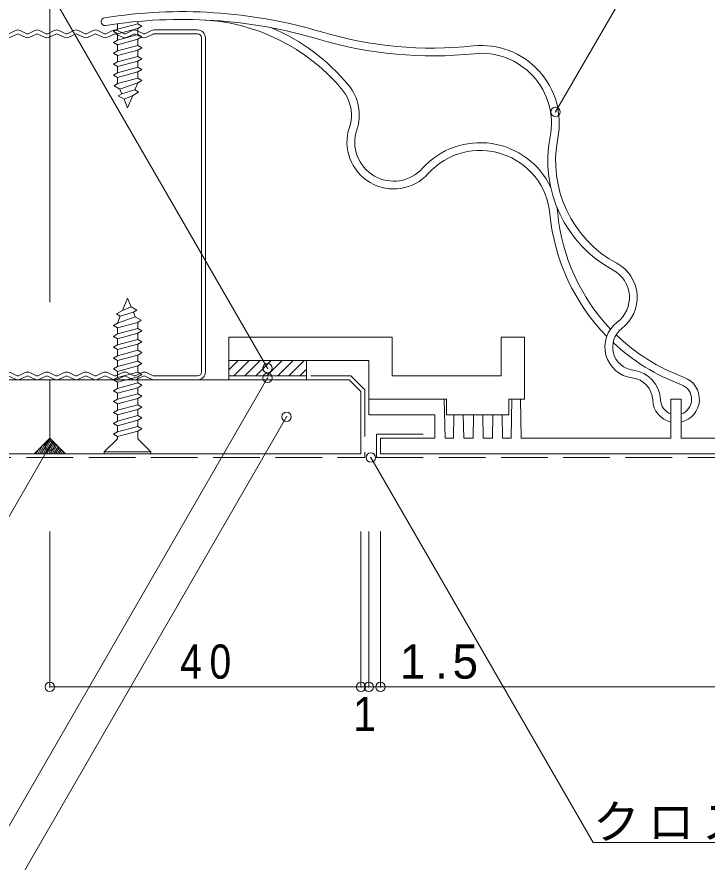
# Model space of a CAD drawing. Units: millimetres on the paper, enlarged 5 times, with parts at other scales. Extents: x -705 to 705, y -488 to 488.
# Drawn here: x -463.1 to -241.3, y -263.6 to 8.2 of the extents above; entities that cross this region are included whole.
import ezdxf
from ezdxf.enums import TextEntityAlignment as Align

# ---------------------------------------------------------------- set-up
doc = ezdxf.new("R2010")
doc.units = ezdxf.units.MM
doc.header["$LTSCALE"] = 5
doc.header["$PDMODE"] = 32
doc.header["$PDSIZE"] = 3
doc.linetypes.add('DASHED3', pattern=[4, 3, -1])
for name, color, linetype, lineweight in [('3-9_他製品', 7, 'Continuous', 9), ('4-0_ＫＢ製品', 2, 'Continuous', 9), ('4-1_躯体', 3, 'Continuous', 9), ('4-2_ハッチ', 7, 'Continuous', 9), ('4-3_寸法', 4, 'Continuous', 9), ('4-4_引出線字', 4, 'Continuous', 9), ('4-8_他製品', 7, 'Continuous', 9), ('4-9_他製品', 7, 'Continuous', 9)]:
    doc.layers.add(name, color=color, linetype=linetype, lineweight=lineweight)
doc.layers.add('4-5_文字', color=7, linetype='Continuous')
doc.layers.add('4-F_補助線', color=7, linetype='Continuous')
doc.styles.add('HGｺﾞｼｯｸM', font='')
doc.styles.get('HGｺﾞｼｯｸM').set_extended_font_data('HGｺﾞｼｯｸM')

# ---------------------------------------------------------------- blocks, each defined once
blk = doc.blocks.new('LGS45×40')
at = {"layer": '3-9_他製品'}
for p, q in [((-34.409, 37.676), (-25.046, 37.676)), ((-34.409, 36.842), (-25.046, 36.842)), ((-23.466, 36.123), (-24.902, 36.81)), ((-23.106, 36.875), (-24.543, 37.561)), ((-21.382, 37.561), (-22.819, 36.875)), ((-21.023, 36.81), (-22.459, 36.123)), ((-19.299, 36.123), (-20.735, 36.81)), ((-18.94, 36.875), (-20.376, 37.561)), ((-17.216, 37.561), (-18.652, 36.875)), ((-16.856, 36.81), (-18.293, 36.123)), ((-15.132, 36.123), (-16.569, 36.81)), ((-14.773, 36.875), (-16.209, 37.561)), ((-13.049, 37.561), (-14.485, 36.875)), ((-12.69, 36.81), (-14.126, 36.123)), ((-10.966, 36.123), (-12.402, 36.81)), ((-10.606, 36.875), (-12.043, 37.561)), ((-8.882, 37.561), (-10.319, 36.875)), ((-8.523, 36.81), (-9.959, 36.123)), ((-6.799, 36.123), (-8.235, 36.81)), ((-6.44, 36.875), (-7.876, 37.561)), ((-4.716, 37.561), (-6.152, 36.875)), ((-4.356, 36.81), (-5.793, 36.123)), ((-2.632, 36.123), (-4.069, 36.81)), ((-2.273, 36.875), (-3.709, 37.561)), ((-0.549, 37.561), (-1.985, 36.875)), ((-0.19, 36.81), (-1.626, 36.123)), ((1.534, 36.123), (0.098, 36.81)), ((1.894, 36.875), (0.457, 37.561)), ((3.618, 37.561), (2.181, 36.875)), ((3.977, 36.81), (2.541, 36.123)), ((5.701, 36.123), (4.265, 36.81)), ((6.06, 36.875), (4.624, 37.561)), ((7.784, 37.561), (6.348, 36.875)), ((8.144, 36.81), (6.707, 36.123)), ((9.868, 36.123), (8.431, 36.81)), ((10.227, 36.875), (8.791, 37.561)), ((11.951, 37.561), (10.515, 36.875)), ((12.31, 36.81), (10.874, 36.123)), ((14.034, 36.123), (12.598, 36.81)), ((14.394, 36.875), (12.957, 37.561)), ((16.118, 37.561), (14.681, 36.875)), ((16.477, 36.81), (15.041, 36.123)), ((18.201, 36.123), (16.765, 36.81)), ((18.56, 36.875), (17.124, 37.561)), ((20.284, 37.561), (18.848, 36.875)), ((20.644, 36.81), (19.207, 36.123)), ((20.787, 37.676), (28.924, 37.676)), ((20.787, 36.842), (28.924, 36.842)), ((-36.076, -35.658), (-36.076, 36.009)), ((-35.242, -35.658), (-35.242, 36.009)), ((29.758, 36.009), (29.758, -4.824)), ((30.591, 36.009), (30.591, -4.824)), ((27.258, -4.824), (27.258, 5.176)), ((28.091, -4.824), (28.091, 5.176)), ((28.924, 5.176), (28.091, 5.176)), ((28.924, 5.176), (28.924, -4.824)), ((28.924, -4.824), (29.758, -4.824)), ((29.841, -35.658), (29.841, -7.408)), ((30.591, -7.406), (30.591, -35.658)), ((-23.466, -35.772), (-24.902, -36.458)), ((-21.023, -36.458), (-22.459, -35.772)), ((-19.299, -35.772), (-20.735, -36.458)), ((-16.856, -36.458), (-18.293, -35.772)), ((-15.132, -35.772), (-16.569, -36.458)), ((-12.69, -36.458), (-14.126, -35.772)), ((-10.966, -35.772), (-12.402, -36.458)), ((-8.523, -36.458), (-9.959, -35.772)), ((-6.799, -35.772), (-8.235, -36.458)), ((-4.356, -36.458), (-5.793, -35.772)), ((-2.632, -35.772), (-4.069, -36.458)), ((-0.19, -36.458), (-1.626, -35.772)), ((1.534, -35.772), (0.098, -36.458)), ((3.977, -36.458), (2.541, -35.772)), ((5.701, -35.772), (4.265, -36.458)), ((8.144, -36.458), (6.707, -35.772)), ((9.868, -35.772), (8.431, -36.458)), ((12.31, -36.458), (10.874, -35.772)), ((14.034, -35.772), (12.598, -36.458)), ((16.477, -36.458), (15.041, -35.772)), ((18.201, -35.772), (16.765, -36.458)), ((20.644, -36.458), (19.207, -35.772)), ((-25.046, -36.491), (-34.409, -36.491)), ((-34.409, -37.324), (-25.046, -37.324)), ((-23.106, -36.524), (-24.543, -37.21)), ((-21.382, -37.21), (-22.819, -36.524)), ((-18.94, -36.524), (-20.376, -37.21)), ((-17.216, -37.21), (-18.652, -36.524)), ((-14.773, -36.524), (-16.209, -37.21)), ((-13.049, -37.21), (-14.485, -36.524)), ((-10.606, -36.524), (-12.043, -37.21)), ((-8.882, -37.21), (-10.319, -36.524)), ((-6.44, -36.524), (-7.876, -37.21)), ((-4.716, -37.21), (-6.152, -36.524)), ((-2.273, -36.524), (-3.709, -37.21)), ((-0.549, -37.21), (-1.985, -36.524)), ((1.894, -36.524), (0.457, -37.21)), ((3.618, -37.21), (2.181, -36.524)), ((6.06, -36.524), (4.624, -37.21)), ((7.784, -37.21), (6.348, -36.524)), ((10.227, -36.524), (8.791, -37.21)), ((11.951, -37.21), (10.515, -36.524)), ((14.394, -36.524), (12.957, -37.21)), ((16.118, -37.21), (14.681, -36.524)), ((18.56, -36.524), (17.124, -37.21)), ((20.284, -37.21), (18.848, -36.524)), ((29.008, -36.491), (20.787, -36.491)), ((20.787, -37.324), (28.924, -37.324))]:
    blk.add_line(p, q, dxfattribs=at)
for centre, radius, start, end in [((-34.409, 36.009), 1.667, 90, 180), ((-34.409, 36.009), 0.833, 90, 180), ((-25.046, 36.509), 1.167, 64.45042, 90), ((-25.046, 36.509), 0.333, 64.45042, 90), ((-22.963, 37.176), 0.333, 244.45042, 295.54958), ((-20.879, 36.509), 1.167, 64.45042, 115.54958), ((-20.879, 36.509), 0.333, 64.45042, 115.54958), ((-18.796, 37.176), 0.333, 244.45042, 295.54958), ((-16.713, 36.509), 1.167, 64.45042, 115.54958), ((-16.713, 36.509), 0.333, 64.45042, 115.54958), ((-14.629, 37.176), 0.333, 244.45042, 295.54958), ((-12.546, 36.509), 1.167, 64.45042, 115.54958), ((-12.546, 36.509), 0.333, 64.45042, 115.54958), ((-10.463, 37.176), 0.333, 244.45042, 295.54958), ((-8.379, 36.509), 1.167, 64.45042, 115.54958), ((-8.379, 36.509), 0.333, 64.45042, 115.54958), ((-6.296, 37.176), 0.333, 244.45042, 295.54958), ((-4.213, 36.509), 1.167, 64.45042, 115.54958), ((-4.213, 36.509), 0.333, 64.45042, 115.54958), ((-2.129, 37.176), 0.333, 244.45042, 295.54958), ((-0.046, 36.509), 1.167, 64.45042, 115.54958), ((-0.046, 36.509), 0.333, 64.45042, 115.54958), ((2.037, 37.176), 0.333, 244.45042, 295.54958), ((4.121, 36.509), 1.167, 64.45042, 115.54958), ((4.121, 36.509), 0.333, 64.45042, 115.54958), ((6.204, 37.176), 0.333, 244.45042, 295.54958), ((8.287, 36.509), 1.167, 64.45042, 115.54958), ((8.287, 36.509), 0.333, 64.45042, 115.54958), ((10.371, 37.176), 0.333, 244.45042, 295.54958), ((12.454, 36.509), 1.167, 64.45042, 115.54958), ((12.454, 36.509), 0.333, 64.45042, 115.54958), ((14.537, 37.176), 0.333, 244.45042, 295.54958), ((16.621, 36.509), 1.167, 64.45042, 115.54958), ((16.621, 36.509), 0.333, 64.45042, 115.54958), ((18.704, 37.176), 0.333, 244.45042, 295.54958), ((20.787, 36.509), 1.167, 90, 115.54958), ((20.787, 36.509), 0.333, 90, 115.54958), ((28.924, 36.009), 1.667, 0, 90), ((28.924, 36.009), 0.833, 0, 90), ((-22.963, 37.176), 1.167, 244.45042, 295.54958), ((-18.796, 37.176), 1.167, 244.45042, 295.54958), ((-14.629, 37.176), 1.167, 244.45042, 295.54958), ((-10.463, 37.176), 1.167, 244.45042, 295.54958), ((-6.296, 37.176), 1.167, 244.45042, 295.54958), ((-2.129, 37.176), 1.167, 244.45042, 295.54958), ((2.037, 37.176), 1.167, 244.45042, 295.54958), ((6.204, 37.176), 1.167, 244.45042, 295.54958), ((10.371, 37.176), 1.167, 244.45042, 295.54958), ((14.537, 37.176), 1.167, 244.45042, 295.54958), ((18.704, 37.176), 1.167, 244.45042, 295.54958), ((28.508, 5.176), 1.25, 0, 180), ((28.508, 5.176), 0.417, 0, 180), ((29.341, -4.824), 2.083, 180, 270), ((29.341, -4.824), 1.25, 180, 268.15143), ((29.341, -4.824), 1.25, 180, 0), ((29.341, -4.824), 0.417, 180, 0), ((29.258, -7.406), 1.333, 0, 88.15143), ((29.341, -7.408), 0.5, 0, 90), ((-34.409, -35.658), 1.667, 180, 270), ((-34.409, -35.658), 0.833, 180, 270), ((-22.963, -36.824), 1.167, 64.45042, 115.54958), ((-18.796, -36.824), 1.167, 64.45042, 115.54958), ((-14.629, -36.824), 1.167, 64.45042, 115.54958), ((-10.463, -36.824), 1.167, 64.45042, 115.54958), ((-6.296, -36.824), 1.167, 64.45042, 115.54958), ((-2.129, -36.824), 1.167, 64.45042, 115.54958), ((2.037, -36.824), 1.167, 64.45042, 115.54958), ((6.204, -36.824), 1.167, 64.45042, 115.54958), ((10.371, -36.824), 1.167, 64.45042, 115.54958), ((14.537, -36.824), 1.167, 64.45042, 115.54958), ((18.704, -36.824), 1.167, 64.45042, 115.54958), ((28.924, -35.658), 1.667, 270, 0), ((29.008, -35.658), 0.833, 270, 0), ((-25.046, -36.158), 0.333, 270, 295.54958), ((-25.046, -36.158), 1.167, 270, 295.54958), ((-22.963, -36.824), 0.333, 64.45042, 115.54958), ((-20.879, -36.158), 1.167, 244.45042, 295.54958), ((-20.879, -36.158), 0.333, 244.45042, 295.54958), ((-18.796, -36.824), 0.333, 64.45042, 115.54958), ((-16.713, -36.158), 1.167, 244.45042, 295.54958), ((-16.713, -36.158), 0.333, 244.45042, 295.54958), ((-14.629, -36.824), 0.333, 64.45042, 115.54958), ((-12.546, -36.158), 1.167, 244.45042, 295.54958), ((-12.546, -36.158), 0.333, 244.45042, 295.54958), ((-10.463, -36.824), 0.333, 64.45042, 115.54958), ((-8.379, -36.158), 1.167, 244.45042, 295.54958), ((-8.379, -36.158), 0.333, 244.45042, 295.54958), ((-6.296, -36.824), 0.333, 64.45042, 115.54958), ((-4.213, -36.158), 1.167, 244.45042, 295.54958), ((-4.213, -36.158), 0.333, 244.45042, 295.54958), ((-2.129, -36.824), 0.333, 64.45042, 115.54958), ((-0.046, -36.158), 1.167, 244.45042, 295.54958), ((-0.046, -36.158), 0.333, 244.45042, 295.54958), ((2.037, -36.824), 0.333, 64.45042, 115.54958), ((4.121, -36.158), 1.167, 244.45042, 295.54958), ((4.121, -36.158), 0.333, 244.45042, 295.54958), ((6.204, -36.824), 0.333, 64.45042, 115.54958), ((8.287, -36.158), 1.167, 244.45042, 295.54958), ((8.287, -36.158), 0.333, 244.45042, 295.54958), ((10.371, -36.824), 0.333, 64.45042, 115.54958), ((12.454, -36.158), 1.167, 244.45042, 295.54958), ((12.454, -36.158), 0.333, 244.45042, 295.54958), ((14.537, -36.824), 0.333, 64.45042, 115.54958), ((16.621, -36.158), 1.167, 244.45042, 295.54958), ((16.621, -36.158), 0.333, 244.45042, 295.54958), ((18.704, -36.824), 0.333, 64.45042, 115.54958), ((20.787, -36.158), 1.167, 244.45042, 270), ((20.787, -36.158), 0.333, 244.45042, 270)]:
    blk.add_arc(centre, radius, start, end, dxfattribs=at)

msp = doc.modelspace()

# ---------------------------------------------------------------- linework, layer by layer
at = {"layer": '4-0_ＫＢ製品'}
for p, q in [((-452.5, -127.25), (-452.5, -108.5)), ((-356.25, -108.5), (-452.5, -108.5)), ((-356.25, -108.5), (-352.5, -112.25)), ((-352.5, -112.25), (-352.5, -132.25)), ((-350, -114.75), (-350, -119.75)), ((-350, -114.75), (-325.718, -114.75)), ((-325.5, -127.25), (-325.718, -114.75)), ((-304.25, -127.25), (-304.032, -114.75)), ((-304.032, -114.75), (-301.218, -114.75)), ((-301, -127.25), (-301.218, -114.75)), ((-249.625, -114.75), (-249.625, -127.25)), ((-350, -119.75), (-328.75, -119.75)), ((-328.75, -119.75), (-328.75, -127.25)), ((-322.75, -127.25), (-322.619, -119.75)), ((-322.619, -119.75), (-319.631, -119.75)), ((-319.5, -127.25), (-319.631, -119.75)), ((-313.25, -127.25), (-313.381, -119.75)), ((-310.25, -127.25), (-310.119, -119.75)), ((-310.119, -119.75), (-307.131, -119.75)), ((-307, -127.25), (-307.131, -119.75)), ((-452.5, -127.25), (-447.5, -132.25)), ((-346.25, -127.25), (-328.75, -127.25)), ((-346.25, -127.25), (-346.25, -132.25)), ((-325.5, -127.25), (-322.75, -127.25)), ((-319.5, -127.25), (-316.5, -127.25)), ((-313.25, -127.25), (-310.25, -127.25)), ((-307, -127.25), (-304.25, -127.25)), ((-252.875, -127.25), (-301, -127.25)), ((-135.375, -127.25), (-249.625, -127.25)), ((-447.5, -132.25), (-352.5, -132.25)), ((-346.25, -132.25), (-65, -132.25))]:
    msp.add_line(p, q, dxfattribs=at)
for points in [[(-249.625, -114.75), (-252.875, -114.75), (-252.875, -127.25)], [(-316.5, -127.25), (-316.369, -119.75), (-313.381, -119.75)]]:
    msp.add_lwpolyline(points, dxfattribs=at)
at = {"layer": '4-1_躯体'}
for p, q in [((-452.5, -108.5), (-640, -108.5)), ((-452.5, -127.25), (-452.5, -108.5)), ((-452.5, -127.25), (-457.5, -132.25)), ((-457.5, -132.25), (-640, -132.25))]:
    msp.add_line(p, q, dxfattribs=at)
at = {"layer": '4-2_ハッチ'}
for p, q in [((-395, -105.315), (-391.935, -102.25)), ((-393.4, -107.25), (-388.4, -102.25)), ((-389.864, -107.25), (-384.864, -102.25)), ((-386.329, -107.25), (-381.329, -102.25)), ((-382.793, -107.25), (-377.793, -102.25)), ((-379.257, -107.25), (-374.257, -102.25)), ((-375.722, -107.25), (-370.722, -102.25)), ((-372.186, -107.25), (-370, -105.064)), ((-455.244, -132.25), (-452.41, -127.34)), ((-454.667, -132.25), (-452.044, -127.706)), ((-456.399, -132.25), (-454.895, -129.645)), ((-455.822, -132.25), (-453.529, -128.279)), ((-454.09, -132.25), (-451.678, -128.072)), ((-453.512, -132.25), (-451.312, -128.438)), ((-452.935, -132.25), (-450.946, -128.804)), ((-452.357, -132.25), (-450.58, -129.17)), ((-451.78, -132.25), (-450.213, -129.537)), ((-451.203, -132.25), (-449.847, -129.903)), ((-450.625, -132.25), (-449.481, -130.269)), ((-456.976, -132.25), (-456.261, -131.011)), ((-450.048, -132.25), (-449.115, -130.635)), ((-449.471, -132.25), (-448.749, -131.001)), ((-448.893, -132.25), (-448.383, -131.367)), ((-448.316, -132.25), (-448.017, -131.733)), ((-447.739, -132.25), (-447.651, -132.099))]:
    msp.add_line(p, q, dxfattribs=at)
at = {"layer": '4-3_寸法'}
for p, q in [((-452.5, 129), (-452.5, -83.5)), ((-452.5, -207.25), (-452.5, -157.25)), ((-352.5, -207.25), (-352.5, -157.25)), ((-350, -207.25), (-350, -157.25)), ((-346.25, -207.25), (-346.25, -157.25)), ((-452.5, -207.25), (-352.5, -207.25)), ((-352.5, -207.25), (-350, -207.25)), ((-350, -207.25), (-346.25, -207.25)), ((-346.25, -207.25), (-65, -207.25))]:
    msp.add_line(p, q, dxfattribs=at)
for p in [(-452.5, -207.25), (-352.5, -207.25), (-350, -207.25), (-346.25, -207.25)]:
    msp.add_point(p, dxfattribs=at)
at = {"layer": '4-4_引出線字'}
for p, q in [((-382.5, -104.75), (-488.588, 79)), ((-289.948, -22.335), (-260.309, 29)), ((-382.5, -107.875), (-468.742, -257.25)), ((-376.411, -120.375), (-484.304, -307.25)), ((-452.5, -129.75), (-497.245, -207.25)), ((-349.375, -133.5), (-277.928, -257.25)), ((-277.928, -257.25), (-155.918, -257.25))]:
    msp.add_line(p, q, dxfattribs=at)
for p in [(-289.948, -22.335), (-382.5, -104.75), (-382.5, -107.875), (-376.411, -120.375), (-452.5, -129.75), (-349.375, -133.5)]:
    msp.add_point(p, dxfattribs=at)
at = {"layer": '4-8_他製品'}
for p, q in [((-430.75, 5.996), (-430.75, 4.268)), ((-424.25, 6.739), (-424.25, 6.018)), ((-430.75, 2.753), (-430.75, 0.768)), ((-424.25, 4.503), (-424.25, 2.518)), ((-424.25, 1.003), (-424.25, -0.982)), ((-430.75, -0.747), (-430.75, -2.732)), ((-424.25, -2.497), (-424.25, -4.482)), ((-430.75, -4.247), (-430.75, -6.232)), ((-430.75, -7.747), (-430.75, -9.732)), ((-424.25, -5.997), (-424.25, -7.982)), ((-424.25, -9.497), (-424.25, -11.482)), ((-430.75, -11.247), (-430.75, -13.232)), ((-430.75, -13.232), (-424.25, -11.482)), ((-424.25, -12.997), (-425.13, -15.278)), ((-429.975, -15.025), (-429.352, -16.528)), ((-425.025, -88.225), (-425.648, -86.722)), ((-430.75, -90.253), (-429.87, -87.972)), ((-430.75, -93.753), (-430.75, -91.768)), ((-424.25, -92.003), (-424.25, -90.018)), ((-424.25, -95.503), (-424.25, -93.518)), ((-342.5, -94.75), (-395, -94.75)), ((-395, -102.25), (-395, -94.75)), ((-342.5, -94.75), (-342.5, -107.25)), ((-300, -94.75), (-307.5, -94.75)), ((-307.5, -107.25), (-307.5, -94.75)), ((-300, -94.75), (-300, -114.75)), ((-430.75, -97.253), (-430.75, -95.268)), ((-424.25, -99.003), (-424.25, -97.018)), ((-430.75, -100.753), (-430.75, -98.768)), ((-424.25, -102.503), (-424.25, -100.518)), ((-430.75, -104.253), (-430.75, -102.268)), ((-350, -102.25), (-395, -102.25)), ((-350, -102.25), (-350, -114.75)), ((-430.75, -107.753), (-430.75, -105.768)), ((-424.25, -106.003), (-424.25, -104.018)), ((-424.25, -109.503), (-424.25, -107.518)), ((-370, -107.25), (-395, -107.25)), ((-395, -107.25), (-395, -108.5)), ((-370, -108.5), (-395, -108.5)), ((-370, -107.25), (-370, -108.5)), ((-307.5, -107.25), (-342.5, -107.25)), ((-430.75, -111.253), (-430.75, -109.268)), ((-424.25, -113.003), (-424.25, -111.018)), ((-430.75, -114.753), (-430.75, -112.768)), ((-430.75, -118.253), (-430.75, -116.268)), ((-424.25, -116.503), (-424.25, -114.518)), ((-325, -114.75), (-350, -114.75)), ((-325, -119.75), (-325, -114.75)), ((-424.25, -120.003), (-424.25, -118.018)), ((-430.75, -121.753), (-430.75, -119.768)), ((-424.25, -121.518), (-424.25, -123.503)), ((-325, -119.75), (-305, -119.75)), ((-430.75, -123.268), (-430.75, -125.253)), ((-424.25, -125.018), (-424.25, -127.437)), ((-434.999, -131.687), (-430.75, -127.437)), ((-430.75, -126.768), (-430.75, -127.437)), ((-420.001, -131.687), (-424.25, -127.437)), ((-457.5, -132.25), (-447.5, -132.25)), ((-434.999, -131.687), (-420.001, -131.687)), ((-434.999, -132.25), (-434.999, -131.687)), ((-434.999, -132.25), (-420.001, -132.25)), ((-420.001, -132.25), (-420.001, -131.687))]:
    msp.add_line(p, q, dxfattribs=at)
at = {"layer": '4-8_他製品', "linetype": 'DASHED3'}
for p, q in [((-355.732, -107.25), (-368.6, -107.25)), ((-355.732, -107.25), (-351.25, -111.732)), ((-351.25, -111.732), (-351.25, -133.5)), ((-347.5, -126), (-328.75, -126)), ((-347.5, -126), (-347.5, -133.5)), ((-640, -133.5), (-351.25, -133.5)), ((-347.5, -133.5), (-65, -133.5))]:
    msp.add_line(p, q, dxfattribs=at)
at = {"layer": '4-8_他製品'}
for points in [[(-430.75, 4.268), (-424.25, 6.018), (-422.937, 5.26), (-424.25, 4.503), (-430.75, 2.753), (-432.062, 3.51)], [(-430.75, 0.768), (-424.25, 2.518), (-422.937, 1.76), (-424.25, 1.003), (-430.75, -0.747), (-432.062, 0.01)], [(-430.75, -2.732), (-424.25, -0.982), (-422.937, -1.74), (-424.25, -2.497), (-430.75, -4.247), (-432.062, -3.49)], [(-430.75, -6.232), (-424.25, -4.482), (-422.937, -5.24), (-424.25, -5.997), (-430.75, -7.747), (-432.062, -6.99)], [(-430.75, -9.732), (-424.25, -7.982), (-422.937, -8.74), (-424.25, -9.497), (-430.75, -11.247), (-432.062, -10.49)], [(-423.984, -15.94), (-425.851, -17.018), (-428.632, -18.268), (-430.499, -17.19), (-429.352, -16.528), (-425.13, -15.278)], [(-431.016, -87.31), (-429.149, -86.232), (-426.368, -84.982), (-424.501, -86.06), (-425.648, -86.722), (-429.87, -87.972)], [(-430.75, -90.253), (-425.025, -88.225), (-423.158, -89.303), (-424.25, -90.018), (-430.75, -91.768), (-432.063, -91.01)], [(-424.25, -93.518), (-430.75, -95.268), (-432.063, -94.51), (-430.75, -93.753), (-424.25, -92.003), (-422.938, -92.76)], [(-424.25, -97.018), (-430.75, -98.768), (-432.063, -98.01), (-430.75, -97.253), (-424.25, -95.503), (-422.938, -96.26)], [(-424.25, -100.518), (-430.75, -102.268), (-432.063, -101.51), (-430.75, -100.753), (-424.25, -99.003), (-422.938, -99.76)], [(-424.25, -104.018), (-430.75, -105.768), (-432.063, -105.01), (-430.75, -104.253), (-424.25, -102.503), (-422.938, -103.26)], [(-424.25, -107.518), (-430.75, -109.268), (-432.063, -108.51), (-430.75, -107.753), (-424.25, -106.003), (-422.938, -106.76)], [(-424.25, -111.018), (-430.75, -112.768), (-432.063, -112.01), (-430.75, -111.253), (-424.25, -109.503), (-422.938, -110.26)], [(-424.25, -114.518), (-430.75, -116.268), (-432.063, -115.51), (-430.75, -114.753), (-424.25, -113.003), (-422.938, -113.76)], [(-424.25, -118.018), (-430.75, -119.768), (-432.063, -119.01), (-430.75, -118.253), (-424.25, -116.503), (-422.938, -117.26)], [(-424.25, -121.518), (-430.75, -123.268), (-432.063, -122.51), (-430.75, -121.753), (-424.25, -120.003), (-422.938, -120.76)], [(-424.25, -125.018), (-430.75, -126.768), (-432.063, -126.01), (-430.75, -125.253), (-424.25, -123.503), (-422.938, -124.26)]]:
    msp.add_lwpolyline(points, close=True, dxfattribs=at)
for points in [[(-424.25, -12.997), (-429.975, -15.025), (-431.842, -13.947), (-430.75, -13.232)], [(-424.25, -11.482), (-422.937, -12.24), (-424.25, -12.997)], [(-425.851, -17.018), (-427.5, -21), (-428.632, -18.268)], [(-429.149, -86.232), (-427.5, -82.25), (-426.368, -84.982)], [(-300, -114.75), (-305, -114.75), (-305, -119.75)]]:
    msp.add_lwpolyline(points, dxfattribs=at)
for centre, radius, start, end in [((-409.96, -147.065), 156.966, 73.41703, 99.1562), ((-434.738, 6.667), 1.25, 99.1562, 279.1562), ((-409.96, -147.065), 154.466, 73.41703, 99.1562), ((-406.591, -55.16), 62.5, 39.57832, 87.90091), ((-406.591, -55.16), 65, 39.57832, 67.10925), ((-329.486, 123.174), 125, 253.41703, 276.00666), ((-329.486, 123.174), 127.5, 253.41703, 276.00666), ((-313.789, -26.003), 25, 348.90604, 96.00666), ((-313.789, -26.003), 22.5, 348.90604, 96.00666), ((-368.054, -23.304), 12.5, 341.34384, 39.57832), ((-368.054, -23.304), 15, 341.34384, 39.57832), ((-341.999, -32.101), 15, 161.34384, 317.91743), ((-341.999, -32.101), 12.5, 161.34384, 317.91743), ((-314.167, -57.233), 25, 25.03979, 137.91743), ((-252.457, -38.029), 40, 168.90604, 241.61836), ((-252.457, -38.029), 37.5, 168.90604, 241.61836), ((-314.167, -57.233), 22.5, 5.35534, 137.91743), ((-314.167, -57.233), 25, 5.35534, 9.5327), ((-227.049, -49.067), 65, 185.35534, 224.36652), ((-227.049, -49.067), 62.5, 185.35534, 223.61819), ((-276.224, -82.019), 10, 307.24323, 61.61836), ((-276.224, -82.019), 12.5, 307.24323, 61.61836), ((-264.12, -97.941), 10, 127.24323, 263.0441), ((-264.12, -97.941), 7.5, 127.24323, 263.0441), ((-227.049, -49.067), 62.5, 225.95826, 249.77354), ((-227.049, -49.067), 65, 226.87528, 249.77354), ((-266.239, -115.312), 10, 2.1461, 83.0441), ((-266.239, -115.312), 7.5, 2.1461, 83.0441), ((-251.25, -114.75), 7.5, 282.51333, 69.77354), ((-251.25, -114.75), 5, 288.96557, 69.77354), ((-251.25, -114.75), 7.5, 182.1461, 257.48667), ((-251.25, -114.75), 5, 182.1461, 251.03443)]:
    msp.add_arc(centre, radius, start, end, dxfattribs=at)
at = {"layer": '4-9_他製品'}
for p, q in [((-395, -107.25), (-395, -102.25)), ((-370, -102.25), (-395, -102.25)), ((-370, -102.25), (-370, -107.25)), ((-395, -107.25), (-370, -107.25))]:
    msp.add_line(p, q, dxfattribs=at)

# ---------------------------------------------------------------- block references
at = {"layer": '4-F_補助線', "xscale": -1.5, "yscale": 1.5}
msp.add_blockref('LGS45×40', (-456.613, -52.513), dxfattribs=at)

# ---------------------------------------------------------------- texts
at = {"layer": '4-3_寸法', "color": 7, "style": 'HGｺﾞｼｯｸM', "width": 0.9}
msp.add_text('1', height=11, dxfattribs=at).set_placement((-355, -224.75), align=Align.BOTTOM_LEFT)
at = {"layer": '4-3_寸法', "color": 7, "char_height": 11, "attachment_point": 7, "style": 'HGｺﾞｼｯｸM'}
for s, insert in [('\\T1.36;\\W0.85;40', (-410.625, -204.75)), ('\\T1.38;1.5', (-340, -204.75))]:
    msp.add_mtext(s, dxfattribs=dict(at, insert=insert))
at = {"layer": '4-5_文字', "insert": (-277.928, -257.25), "char_height": 11, "attachment_point": 7, "style": 'HGｺﾞｼｯｸM'}
msp.add_mtext('\\T1.17;クロス巻き込み', dxfattribs=at)

doc.saveas('drawing.dxf')
